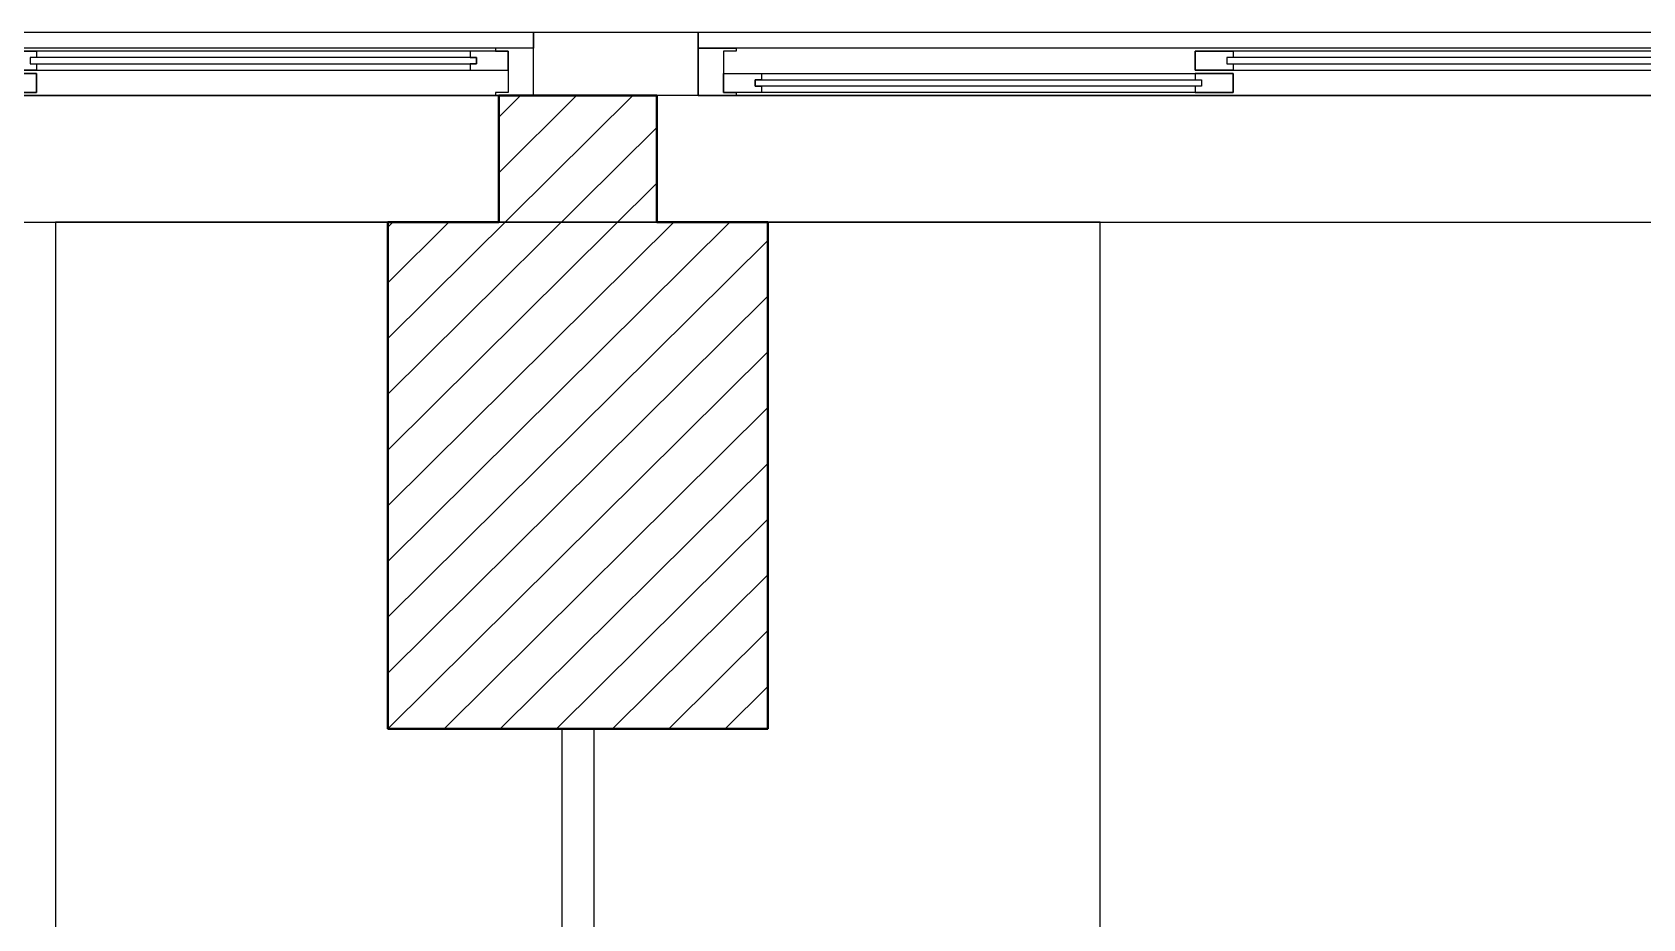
# Model space of a CAD drawing. Header units: metres. Extents: x -8 to 211, y -5 to 120.
# Drawn here: x 158.629 to 161.173, y 113.649 to 115.049 of the extents above; entities that cross this region are included whole.
import ezdxf

# ---------------------------------------------------------------- set-up
doc = ezdxf.new("R2010")
doc.units = ezdxf.units.M
doc.header["$LTSCALE"] = 0.8
doc.header["$MEASUREMENT"] = 0
doc.layers.get('0').update_dxf_attribs({"linetype": 'CONTINUOUS'})
for name, color, linetype in [('A_CHASS', 4, 'CONTINUOUS'), ('A_EQMP', 142, 'CONTINUOUS'), ('A_HACH_STRUC', 7, 'CONTINUOUS'), ('ARchi-Murs porteurs', 7, 'CONTINUOUS')]:
    doc.layers.add(name, color=color, linetype=linetype)
doc.layers.add('A_MURS_STRU', color=7, linetype='CONTINUOUS', lineweight=40)

# ---------------------------------------------------------------- blocks, each defined once
blk = doc.blocks.new('1310-fencoul')
at = {"color": 0}
for points in [[(0, 0.1), (1.63, 0.1), (1.63, 0.075), (0, 0.075)], [(0, 0), (1.63, 0), (1.63, 0.075), (0, 0.075)], [(1.59, 0.07), (0.785, 0.07), (0.785, 0.04), (1.59, 0.04)], [(0.04, 0.035), (0.845, 0.035), (0.845, 0.005), (0.04, 0.005)]]:
    blk.add_lwpolyline(points, close=True, dxfattribs=at)
for points in [[(0.06, 0.075), (0.06, 0.07), (0.04, 0.07), (0.04, 0.005), (0.06, 0.005), (0.06, 0), (0, 0), (0, 0.075)], [(0.845, 0.04), (0.785, 0.04), (0.785, 0.07), (0.845, 0.07), (0.845, 0.06), (0.835, 0.06), (0.835, 0.05), (0.845, 0.05)], [(1.54, 0.06), (0.835, 0.06), (0.835, 0.05), (1.54, 0.05)], [(1.53, 0.04), (1.59, 0.04), (1.59, 0.07), (1.53, 0.07), (1.53, 0.06), (1.54, 0.06), (1.54, 0.05), (1.53, 0.05)], [(1.57, 0.075), (1.57, 0.07), (1.59, 0.07), (1.59, 0.005), (1.57, 0.005), (1.57, 0), (1.63, 0), (1.63, 0.075)], [(0.1, 0.005), (0.04, 0.005), (0.04, 0.035), (0.1, 0.035), (0.1, 0.025), (0.09, 0.025), (0.09, 0.015), (0.1, 0.015)], [(0.785, 0.005), (0.845, 0.005), (0.845, 0.035), (0.785, 0.035), (0.785, 0.025), (0.795, 0.025), (0.795, 0.015), (0.785, 0.015)], [(0.09, 0.025), (0.795, 0.025), (0.795, 0.015), (0.09, 0.015)]]:
    blk.add_lwpolyline(points, close=True)

msp = doc.modelspace()

# ---------------------------------------------------------------- hatches: boundary and pattern name
at = {"layer": 'A_HACH_STRUC'}
h = msp.add_hatch(dxfattribs=at)
h.set_pattern_fill('ANSI31', color=8, scale=0.5, angle=359.7696, style=0)
h.set_pattern_definition([(44.7696, (159.19116, 113.94949), (-0.044016, 0.0443715), [])])
h.paths.add_polyline_path([(159.616, 114.9495), (159.4211, 114.9495), (159.3663, 114.9495), (159.3663, 114.7495), (159.616, 114.7495)])
h.paths.add_polyline_path([(159.7912, 114.7495), (159.1912, 114.7495), (159.1912, 113.9495), (159.7912, 113.9495)])

# ---------------------------------------------------------------- linework, layer by layer
at = {"layer": 'A_CHASS', "color": 8}
msp.add_lwpolyline([(159.6811, 114.9495), (159.4211, 114.9495), (159.4211, 115.0495), (159.6811, 115.0495)], close=True, dxfattribs=at)
at = {"layer": 'A_EQMP', "color": 8, "linetype": 'Continuous'}
for points in [[(158.6662, 114.7495), (158.6662, 112.8245, 0.414214), (159.2412, 112.2495), (159.7412, 112.2495, 0.414214), (160.3162, 112.8245), (160.3162, 114.7495)], [(159.5162, 113.9495), (159.5162, 112.6245, -1), (159.4662, 112.6245), (159.4662, 113.9495)]]:
    msp.add_lwpolyline(points, format="xyb", close=True, dxfattribs=at)
at = {"layer": 'A_MURS_STRU', "color": 8}
msp.add_lwpolyline([(159.7912, 114.7495), (159.616, 114.7495), (159.616, 114.9495), (159.3663, 114.9495), (159.3663, 114.7495), (159.1912, 114.7495), (159.1912, 113.9495), (159.7912, 113.9495)], close=True, dxfattribs=at)
at = {"layer": 'ARchi-Murs porteurs', "color": 8}
msp.add_lwpolyline([(157.6911, 114.9495), (157.6911, 114.7495), (164.9412, 114.7495), (164.9412, 114.9495)], close=True, dxfattribs=at)

# ---------------------------------------------------------------- block references
at = {"layer": 'A_CHASS', "color": 8}
for p in [(157.7911, 114.9495), (159.6811, 114.9495)]:
    msp.add_blockref('1310-fencoul', p, dxfattribs=at)

doc.saveas('drawing.dxf')
